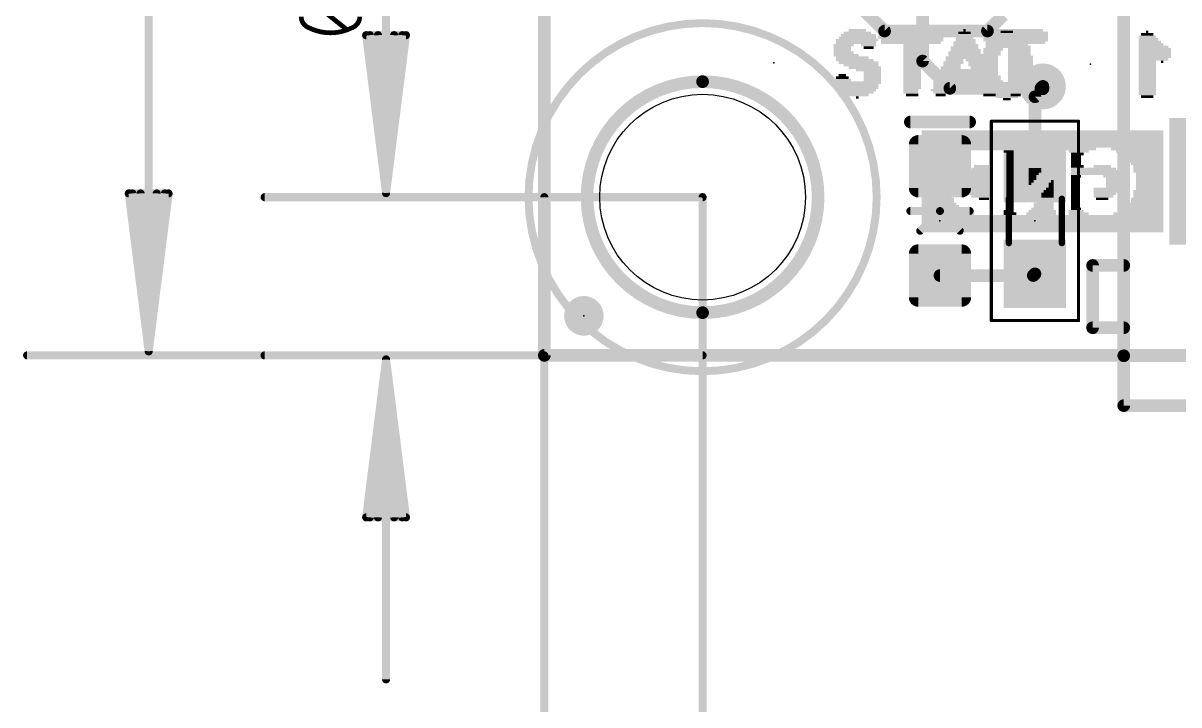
# Model space of a CAD drawing. Extents: x -28.1 to 58.5, y -25.8 to 33.8.
# Drawn here: x -8.37 to 10.18, y -5.61 to 5.33 of the extents above; entities that cross this region are included whole.
import ezdxf

# ---------------------------------------------------------------- set-up
doc = ezdxf.new("R2010")
doc.units = 0
for name, color, linetype in [('1', 12, 'CONTINUOUS'), ('16', 132, 'CONTINUOUS'), ('17', 110, 'CONTINUOUS'), ('18', 110, 'CONTINUOUS'), ('20', 31, 'CONTINUOUS'), ('21', 253, 'CONTINUOUS'), ('22', 253, 'CONTINUOUS'), ('23', 53, 'CONTINUOUS'), ('24', 53, 'CONTINUOUS'), ('39', 12, 'CONTINUOUS'), ('41', 12, 'CONTINUOUS'), ('42', 132, 'CONTINUOUS'), ('47', 253, 'CONTINUOUS'), ('51', 253, 'CONTINUOUS')]:
    doc.layers.add(name, color=color, linetype=linetype)

# ---------------------------------------------------------------- blocks, each defined once
blk = doc.blocks.new('RECT160000X160000R30')
at = {"const_width": 0.15}
blk.add_lwpolyline([(0.425, -0.35), (0.425, 0.35, 0.4142), (0.35, 0.425), (-0.35, 0.425, 0.4142), (-0.425, 0.35), (-0.425, -0.35, 0.4142), (-0.35, -0.425), (0.35, -0.425, 0.4142)], format="xyb", close=True, dxfattribs=at)
blk.add_solid([(-0.3754, -0.3754), (0.3754, -0.3754), (-0.3754, 0.3754), (0.3754, 0.3754)])
blk = doc.blocks.new('PIE')
at = {"const_width": 0.5}
blk.add_lwpolyline([(0, -0.25, 1), (0, 0.25, 1), (0, -0.25)], format="xyb", dxfattribs=at)
blk = doc.blocks.new('SQUAREP')
blk.add_solid([(-0.5, -0.5), (0.5, -0.5), (-0.5, 0.5), (0.5, 0.5)])
blk = doc.blocks.new('RECT')
blk.add_solid([(-0.5, -0.5), (0.5, -0.5), (-0.5, 0.5), (0.5, 0.5)])
blk = doc.blocks.new('ROUNDV')
at = {"const_width": 0.5}
blk.add_lwpolyline([(0, -0.25, 1), (0, 0.25, 1), (0, -0.25)], format="xyb", dxfattribs=at)

msp = doc.modelspace()

# ---------------------------------------------------------------- linework, layer by layer
at = {"layer": '1', "const_width": 0.2032}
for points in [[(0, 0), (0, 25.4)], [(4.572, 6.096), (5.461, 5.207)], [(7.112, 5.207), (7.366, 5.461)], [(5.461, 5.207), (7.112, 5.207)], [(8.001, 4.279), (7.874, 4.152)], [(8.001, 4.318), (8.001, 4.279)], [(7.874, 4.152), (7.874, 3.009)], [(6.35, 1.282), (7.847, 1.282)], [(7.847, 1.282), (7.874, 1.309)], [(25.4, 0), (0, 0)]]:
    msp.add_lwpolyline(points, dxfattribs=at)
at = {"layer": '1', "const_width": 0.1016}
for points in [[(5.461, 5.2578, 1), (5.461, 5.1562)], [(5.4251, 5.1711, 1), (5.4969, 5.2429)], [(7.0761, 5.2429, 1), (7.1479, 5.1711)], [(7.112, 5.1562, 1), (7.112, 5.2578)], [(8.0518, 4.318, 1), (7.9502, 4.318)], [(7.9502, 4.279, 1), (8.0518, 4.279)], [(8.0369, 4.2431, 1), (7.9651, 4.3149)], [(7.9248, 4.152, 1), (7.8232, 4.152)], [(7.8381, 4.1879, 1), (7.9099, 4.1161)], [(7.8232, 3.009, 1), (7.9248, 3.009)], [(6.35, 1.3328, 1), (6.35, 1.2312)], [(7.8111, 1.3179, 1), (7.8829, 1.2461)], [(7.9099, 1.2731, 1), (7.8381, 1.3449)], [(7.847, 1.2312, 1), (7.847, 1.3328)], [(0, 0.0508, 1), (0, -0.0508)], [(-0.0508, 0, 1), (0.0508, 0)]]:
    msp.add_lwpolyline(points, format="xyb", dxfattribs=at)
at = {"layer": '16', "const_width": 0.2032}
for points in [[(0, 25.4), (0, 0)], [(6.0706, 7.2136), (6.0706, 4.7244)], [(6.0706, 4.7244), (6.5079, 4.2871)], [(6.5079, 4.2871), (7.9701, 4.2871)], [(8.001, 4.318), (7.9701, 4.2871)], [(0, 0), (25.4, 0)]]:
    msp.add_lwpolyline(points, dxfattribs=at)
at = {"layer": '16', "const_width": 0.1016}
for points in [[(6.1065, 4.7603, 1), (6.0347, 4.6885)], [(6.0198, 4.7244, 1), (6.1214, 4.7244)], [(6.5079, 4.3379, 1), (6.5079, 4.2363)], [(6.472, 4.2512, 1), (6.5438, 4.323)], [(7.9342, 4.323, 1), (8.006, 4.2512)], [(8.0369, 4.2821, 1), (7.9651, 4.3539)], [(7.9701, 4.2363, 1), (7.9701, 4.3379)], [(0, 0.0508, 1), (0, -0.0508)], [(-0.0508, 0, 1), (0.0508, 0)]]:
    msp.add_lwpolyline(points, format="xyb", dxfattribs=at)
at = {"layer": '20', "const_width": 0.2032}
for points in [[(0, 25.4), (0, 0)], [(0, 0), (25.4, 0)]]:
    msp.add_lwpolyline(points, dxfattribs=at)
at = {"layer": '20', "const_width": 0.1016}
for points in [[(0, 0.0508, 1), (0, -0.0508)], [(-0.0508, 0, 1), (0.0508, 0)]]:
    msp.add_lwpolyline(points, format="xyb", dxfattribs=at)
at = {"layer": '20'}
msp.add_circle((2.54, 2.54), 1.651, dxfattribs=at)
at = {"layer": '21', "const_width": 0.2032}
for points in [[(9.299, -0.006), (9.299, 6.194)], [(5.8738, 3.7465), (6.8262, 3.7465)], [(9.299, -0.806), (9.299, -0.006)], [(16.299, -0.006), (9.299, -0.006)], [(16.299, -0.806), (9.299, -0.806)]]:
    msp.add_lwpolyline(points, dxfattribs=at)
at = {"layer": '21', "const_width": 0.1016}
for points in [[(5.8738, 3.7973, 1), (5.8738, 3.6957)], [(6.8262, 3.6957, 1), (6.8262, 3.7973)], [(9.3498, -0.006, 1), (9.2482, -0.006)], [(9.299, 0.0448, 1), (9.299, -0.0568)], [(9.2482, -0.006, 1), (9.3498, -0.006)], [(9.299, -0.7552, 1), (9.299, -0.8568)], [(9.2482, -0.806, 1), (9.3498, -0.806)]]:
    msp.add_lwpolyline(points, format="xyb", dxfattribs=at)
at = {"layer": '23'}
for p in [(3.683, 4.699), (2.54, 2.54), (6.35, 2.159), (7.874, 2.159), (0.635, 0.635)]:
    msp.add_point(p, dxfattribs=at)
at = {"layer": '24'}
for p in [(8.763, 4.6736), (0.635, 0.635)]:
    msp.add_point(p, dxfattribs=at)
at = {"layer": '39'}
for points, const_width in [([(2.54, -0.254, 1), (2.54, 5.334, 1), (2.54, -0.254)], 0.127), ([(7.1867, 3.759, 1), (7.1613, 3.759)], 0.0254), ([(7.174, 3.7717, 1), (7.174, 3.7463)], 0.0254), ([(8.5867, 3.759, 1), (8.5613, 3.759)], 0.0254), ([(8.574, 3.7463, 1), (8.574, 3.7717)], 0.0254), ([(7.174, 0.5717, 1), (7.174, 0.5463)], 0.0254), ([(7.1613, 0.559, 1), (7.1867, 0.559)], 0.0254), ([(8.5613, 0.559, 1), (8.5867, 0.559)], 0.0254), ([(8.574, 0.5463, 1), (8.574, 0.5717)], 0.0254)]:
    msp.add_lwpolyline(points, format="xyb", dxfattribs=dict(at, const_width=const_width))
at = {"layer": '39', "const_width": 0.0508}
for points in [[(7.174, 0.559), (7.174, 3.759)], [(7.174, 3.759), (8.574, 3.759)], [(8.574, 3.759), (8.574, 0.559)], [(8.574, 0.559), (7.174, 0.559)]]:
    msp.add_lwpolyline(points, dxfattribs=at)
at = {"layer": '41'}
for points, const_width in [([(2.54, 4.3942, 1), (2.54, 0.6858)], 0.2032), ([(2.54, 0.6858, 1), (2.54, 4.3942)], 0.2032), ([(2.54, 4.445, 1), (2.54, 4.3434)], 0.1016), ([(2.54, 4.3434, 1), (2.54, 4.445)], 0.1016), ([(2.54, 0.7366, 1), (2.54, 0.635)], 0.1016), ([(2.54, 0.635, 1), (2.54, 0.7366)], 0.1016)]:
    msp.add_lwpolyline(points, format="xyb", dxfattribs=dict(at, const_width=const_width))
at = {"layer": '42'}
for points, const_width in [([(2.54, 4.3942, 1), (2.54, 0.6858)], 0.2032), ([(2.54, 0.6858, 1), (2.54, 4.3942)], 0.2032), ([(2.54, 4.445, 1), (2.54, 4.3434)], 0.1016), ([(2.54, 4.3434, 1), (2.54, 4.445)], 0.1016), ([(2.54, 0.7366, 1), (2.54, 0.635)], 0.1016), ([(2.54, 0.635, 1), (2.54, 0.7366)], 0.1016)]:
    msp.add_lwpolyline(points, format="xyb", dxfattribs=dict(at, const_width=const_width))
at = {"layer": '47'}
for points, const_width in [([(-6.35, 0.065), (-6.35, 25.335)], 0.13), ([(-2.54, 2.605), (-2.54, 7.9784)], 0.13), ([(-3.1709, 5.2303), (-3.6931, 5.648)], 0.0762), ([(-2.54, 2.605), (-2.8592, 5.14)], 0.13), ([(-2.8592, 5.14), (-2.2208, 5.14)], 0.13), ([(-2.54, 2.605), (-2.8, 5.14)], 0.13), ([(-2.54, 2.605), (-2.67, 5.14)], 0.13), ([(-2.2208, 5.14), (-2.54, 2.605)], 0.13), ([(-2.41, 5.14), (-2.54, 2.605)], 0.13), ([(-2.28, 5.14), (-2.54, 2.605)], 0.13), ([(-6.35, 0.065), (-6.6692, 2.6)], 0.13), ([(-6.6692, 2.6), (-6.0308, 2.6)], 0.13), ([(-6.35, 0.065), (-6.61, 2.6)], 0.13), ([(-6.35, 0.065), (-6.48, 2.6)], 0.13), ([(-6.0308, 2.6), (-6.35, 0.065)], 0.13), ([(-6.22, 2.6), (-6.35, 0.065)], 0.13), ([(-6.09, 2.6), (-6.35, 0.065)], 0.13), ([(2.54, 2.54), (-4.49, 2.54)], 0.13), ([(0, 2.54), (0, -9.57)], 0.13), ([(2.54, 2.54), (2.54, -9.57)], 0.13), ([(0, 0), (-8.3, 0)], 0.13), ([(2.54, 0), (-4.49, 0)], 0.13), ([(-2.54, -0.065), (-2.8592, -2.6)], 0.13), ([(-2.54, -0.065), (-2.8, -2.6)], 0.13), ([(-2.54, -0.065), (-2.67, -2.6)], 0.13), ([(-2.54, -0.065), (-2.54, -5.2)], 0.13), ([(-2.2208, -2.6), (-2.54, -0.065)], 0.13), ([(-2.41, -2.6), (-2.54, -0.065)], 0.13), ([(-2.28, -2.6), (-2.54, -0.065)], 0.13), ([(0, 0), (0, -13.38)], 0.13), ([(-2.8592, -2.6), (-2.2208, -2.6)], 0.13)]:
    msp.add_lwpolyline(points, dxfattribs=dict(at, const_width=const_width))
for points, const_width in [([(-3.9019, 5.4392, 0.3205), (-3.7714, 5.2564)], 0.0762), ([(-3.0926, 5.2564, 0.3205), (-2.9621, 5.4392)], 0.0762), ([(-3.7714, 5.2564, 0.1139), (-3.432, 5.1781)], 0.0762), ([(-3.763, 5.2735, 1), (-3.7797, 5.2393)], 0.0381), ([(-3.7776, 5.2384, 1), (-3.7652, 5.2744)], 0.0381), ([(-3.432, 5.1781, 0.1139), (-3.0926, 5.2564)], 0.0762), ([(-3.432, 5.1971, 1), (-3.432, 5.1591)], 0.0381), ([(-3.432, 5.1591, 1), (-3.432, 5.1971)], 0.0381), ([(-3.1828, 5.2154, 1), (-3.159, 5.2452)], 0.0381), ([(-3.0988, 5.2744, 1), (-3.0864, 5.2384)], 0.0381), ([(-3.0843, 5.2393, 1), (-3.101, 5.2735)], 0.0381), ([(-2.827, 5.1441, 1), (-2.8915, 5.1359)], 0.065), ([(-2.8592, 5.1725, 1), (-2.8592, 5.1075)], 0.065), ([(-2.7677, 5.1433, 1), (-2.8323, 5.1367)], 0.065), ([(-2.6375, 5.1417, 1), (-2.7025, 5.1383)], 0.065), ([(-2.3775, 5.1383, 1), (-2.4425, 5.1417)], 0.065), ([(-2.2477, 5.1367, 1), (-2.3123, 5.1433)], 0.065), ([(-2.1885, 5.1359, 1), (-2.253, 5.1441)], 0.065), ([(-2.2208, 5.1075, 1), (-2.2208, 5.1725)], 0.065), ([(-6.637, 2.6041, 1), (-6.7015, 2.5959)], 0.065), ([(-6.6692, 2.6325, 1), (-6.6692, 2.5675)], 0.065), ([(-6.5777, 2.6033, 1), (-6.6423, 2.5967)], 0.065), ([(-6.4475, 2.6017, 1), (-6.5125, 2.5983)], 0.065), ([(-6.1875, 2.5983, 1), (-6.2525, 2.6017)], 0.065), ([(-6.0577, 2.5967, 1), (-6.1223, 2.6033)], 0.065), ([(-5.9985, 2.5959, 1), (-6.063, 2.6041)], 0.065), ([(-6.0308, 2.5675, 1), (-6.0308, 2.6325)], 0.065), ([(-4.49, 2.5725, 1), (-4.49, 2.5075)], 0.065), ([(-2.5722, 2.6091, 1), (-2.5078, 2.6009)], 0.065), ([(-2.5723, 2.6083, 1), (-2.5077, 2.6017)], 0.065), ([(-2.5725, 2.6033, 1), (-2.5075, 2.6067)], 0.065), ([(-2.5725, 2.6067, 1), (-2.5075, 2.6033)], 0.065), ([(-2.5725, 2.605, 1), (-2.5075, 2.605)], 0.065), ([(-2.5723, 2.6017, 1), (-2.5077, 2.6083)], 0.065), ([(-2.5722, 2.6009, 1), (-2.5078, 2.6091)], 0.065), ([(0.0325, 2.54, 1), (-0.0325, 2.54)], 0.065), ([(2.5725, 2.54, 1), (2.5075, 2.54)], 0.065), ([(2.54, 2.5075, 1), (2.54, 2.5725)], 0.065), ([(-8.3, 0.0325, 1), (-8.3, -0.0325)], 0.065), ([(-6.3822, 0.0691, 1), (-6.3178, 0.0609)], 0.065), ([(-6.3823, 0.0683, 1), (-6.3177, 0.0617)], 0.065), ([(-6.3825, 0.0633, 1), (-6.3175, 0.0667)], 0.065), ([(-6.3825, 0.0667, 1), (-6.3175, 0.0633)], 0.065), ([(-6.3825, 0.065, 1), (-6.3175, 0.065)], 0.065), ([(-6.3823, 0.0617, 1), (-6.3177, 0.0683)], 0.065), ([(-6.3822, 0.0609, 1), (-6.3178, 0.0691)], 0.065), ([(-4.49, 0.0325, 1), (-4.49, -0.0325)], 0.065), ([(-2.5075, -0.0667, 1), (-2.5725, -0.0633)], 0.065), ([(-2.5075, -0.0633, 1), (-2.5725, -0.0667)], 0.065), ([(0.0325, 0, 1), (-0.0325, 0)], 0.065), ([(0, -0.0325, 1), (0, 0.0325)], 0.065), ([(2.54, -0.0325, 1), (2.54, 0.0325)], 0.065), ([(-2.5075, -0.065, 1), (-2.5725, -0.065)], 0.065), ([(-2.5078, -0.0609, 1), (-2.5722, -0.0691)], 0.065), ([(-2.5077, -0.0617, 1), (-2.5723, -0.0683)], 0.065), ([(-2.5077, -0.0683, 1), (-2.5723, -0.0617)], 0.065), ([(-2.5078, -0.0691, 1), (-2.5722, -0.0609)], 0.065), ([(-2.8915, -2.5959, 1), (-2.827, -2.6041)], 0.065), ([(-2.8592, -2.5675, 1), (-2.8592, -2.6325)], 0.065), ([(-2.8323, -2.5967, 1), (-2.7677, -2.6033)], 0.065), ([(-2.7025, -2.5983, 1), (-2.6375, -2.6017)], 0.065), ([(-2.4425, -2.6017, 1), (-2.3775, -2.5983)], 0.065), ([(-2.3123, -2.6033, 1), (-2.2477, -2.5967)], 0.065), ([(-2.253, -2.6041, 1), (-2.1885, -2.5959)], 0.065), ([(-2.2208, -2.6325, 1), (-2.2208, -2.5675)], 0.065), ([(-2.5725, -5.2, 1), (-2.5075, -5.2)], 0.065)]:
    msp.add_lwpolyline(points, format="xyb", dxfattribs=dict(at, const_width=const_width))
at = {"layer": '51'}
for points, const_width in [([(7.455, 2.515), (7.455, 1.803)], 0.1016), ([(8.306, 2.515), (8.306, 1.803)], 0.1016), ([(5.8738, 2.3178), (6.35, 2.3178)], 0.127), ([(6.35, 2.3178), (6.0325, 2.0003)], 0.127), ([(6.35, 2.3178), (6.8262, 2.3178)], 0.127), ([(6.35, 2.3178), (6.6675, 2.0003)], 0.127), ([(9.299, 1.444), (8.799, 1.444)], 0.2032), ([(8.799, 1.444), (8.799, 0.444)], 0.2032), ([(8.799, 0.444), (9.299, 0.444)], 0.2032)]:
    msp.add_lwpolyline(points, dxfattribs=dict(at, const_width=const_width))
for points, const_width in [([(7.4804, 2.515, 1), (7.4296, 2.515)], 0.0508), ([(8.3314, 2.515, 1), (8.2806, 2.515)], 0.0508), ([(5.8738, 2.3495, 1), (5.8738, 2.286)], 0.0635), ([(6.35, 2.3495, 1), (6.35, 2.286)], 0.0635), ([(6.3725, 2.3402, 1), (6.3275, 2.2953)], 0.0635), ([(6.3725, 2.2953, 1), (6.3275, 2.3402)], 0.0635), ([(6.35, 2.286, 1), (6.35, 2.3495)], 0.0635), ([(6.8262, 2.286, 1), (6.8262, 2.3495)], 0.0635), ([(6.01, 2.0227, 1), (6.055, 1.9778)], 0.0635), ([(6.645, 1.9778, 1), (6.69, 2.0227)], 0.0635), ([(7.4296, 1.803, 1), (7.4804, 1.803)], 0.0508), ([(8.2806, 1.803, 1), (8.3314, 1.803)], 0.0508), ([(8.799, 1.4948, 1), (8.799, 1.3932)], 0.1016), ([(8.8498, 1.444, 1), (8.7482, 1.444)], 0.1016), ([(9.299, 1.3932, 1), (9.299, 1.4948)], 0.1016), ([(8.799, 0.4948, 1), (8.799, 0.3932)], 0.1016), ([(8.7482, 0.444, 1), (8.8498, 0.444)], 0.1016), ([(9.299, 0.3932, 1), (9.299, 0.4948)], 0.1016)]:
    msp.add_lwpolyline(points, format="xyb", dxfattribs=dict(at, const_width=const_width))

# ---------------------------------------------------------------- block references
at = {"layer": '1'}
for p in [(6.35, 3.036), (6.35, 1.282)]:
    msp.add_blockref('RECT160000X160000R30', p, dxfattribs=at)
at = {"layer": '1', "xscale": 1.1, "rotation": 270}
for p in [(7.874, 3.009), (7.874, 1.309)]:
    msp.add_blockref('RECT', p, dxfattribs=at)
at = {"layer": '1', "xscale": 0.635, "yscale": 0.635}
msp.add_blockref('PIE', (0.635, 0.635), dxfattribs=at)
at = {"layer": '16', "xscale": 0.635, "yscale": 0.635}
msp.add_blockref('PIE', (0.635, 0.635), dxfattribs=at)
at = {"layer": '17', "xscale": 2.032, "yscale": 2.032}
msp.add_blockref('SQUAREP', (11.049, 2.794), dxfattribs=at)
msp.add_blockref('SQUAREP', (11.049, 2.794), dxfattribs=at)
at = {"layer": '18', "xscale": 0.7366, "yscale": 0.7366}
msp.add_blockref('ROUNDV', (8.001, 4.318), dxfattribs=at)
msp.add_blockref('ROUNDV', (8.001, 4.318), dxfattribs=at)
at = {"layer": '21', "yscale": 0.04}
for p, xscale in [((5.023, 5.179), 0.44), ((5.023, 5.219), 0.28), ((5.883, 5.219), 0.88), ((6.743, 5.179), 0.2), ((6.743, 5.219), 0.04), ((7.563, 5.179), 1.04), ((7.563, 5.219), 0.88), ((5.023, 5.059), 0.68), ((5.003, 5.019), 0.64), ((5.023, 5.099), 0.6), ((5.043, 5.139), 0.56), ((5.883, 5.139), 1.04), ((5.883, 5.099), 1.04), ((5.883, 5.019), 0.96), ((6.743, 5.019), 0.36), ((6.743, 5.099), 0.28), ((6.763, 5.059), 0.32), ((6.763, 5.139), 0.24), ((7.563, 5.139), 1.04), ((7.563, 5.099), 1.04), ((7.563, 5.059), 1.04), ((7.563, 5.019), 0.96), ((4.803, 4.979), 0.32), ((4.783, 4.939), 0.28), ((4.783, 4.899), 0.28), ((4.803, 4.859), 0.32), ((4.843, 4.819), 0.4), ((5.203, 4.979), 0.24), ((5.203, 4.939), 0.16), ((5.903, 4.979), 0.28), ((5.903, 4.939), 0.28), ((5.903, 4.899), 0.28), ((5.903, 4.859), 0.28), ((5.903, 4.819), 0.28), ((6.743, 4.859), 0.52), ((6.763, 4.819), 0.56), ((6.743, 4.939), 0.44), ((6.763, 4.899), 0.48), ((6.763, 4.979), 0.4), ((7.563, 4.979), 0.24), ((7.563, 4.939), 0.24), ((7.563, 4.899), 0.24), ((7.563, 4.859), 0.24), ((7.563, 4.819), 0.24), ((4.943, 4.779), 0.52), ((4.983, 4.739), 0.6), ((5.043, 4.699), 0.64), ((5.083, 4.659), 0.56), ((5.143, 4.619), 0.52), ((5.903, 4.779), 0.28), ((5.903, 4.739), 0.28), ((5.903, 4.699), 0.28), ((5.903, 4.659), 0.28), ((5.903, 4.619), 0.28), ((6.523, 4.619), 0.32), ((6.563, 4.699), 0.32), ((6.543, 4.659), 0.28), ((6.743, 4.779), 0.6), ((6.583, 4.739), 0.28), ((6.923, 4.739), 0.32), ((6.943, 4.699), 0.28), ((6.963, 4.659), 0.32), ((6.983, 4.619), 0.28), ((7.563, 4.779), 0.24), ((7.563, 4.739), 0.24), ((7.563, 4.699), 0.24), ((7.563, 4.659), 0.24), ((7.563, 4.619), 0.24), ((4.783, 4.459), 0.2), ((4.783, 4.499), 0.12), ((5.203, 4.579), 0.4), ((5.263, 4.539), 0.28), ((5.263, 4.499), 0.28), ((5.263, 4.459), 0.28), ((5.903, 4.579), 0.28), ((5.903, 4.539), 0.28), ((5.903, 4.499), 0.28), ((5.903, 4.459), 0.28), ((6.743, 4.459), 0.92), ((6.743, 4.539), 0.84), ((6.763, 4.499), 0.88), ((6.763, 4.579), 0.8), ((7.563, 4.579), 0.24), ((7.563, 4.539), 0.24), ((7.563, 4.499), 0.24), ((7.563, 4.459), 0.24), ((4.783, 4.419), 0.28), ((5.023, 4.379), 0.76), ((5.003, 4.339), 0.72), ((5.023, 4.299), 0.68), ((5.023, 4.259), 0.6), ((5.263, 4.419), 0.28), ((5.903, 4.419), 0.28), ((5.903, 4.379), 0.28), ((5.903, 4.339), 0.28), ((5.903, 4.299), 0.28), ((5.883, 4.259), 0.24), ((6.343, 4.259), 0.28), ((6.383, 4.339), 0.28), ((6.383, 4.299), 0.28), ((6.763, 4.419), 0.96), ((7.123, 4.339), 0.32), ((7.143, 4.299), 0.28), ((7.143, 4.259), 0.28), ((7.563, 4.419), 0.24), ((7.563, 4.379), 0.24), ((7.563, 4.339), 0.24), ((7.563, 4.299), 0.24), ((7.563, 4.259), 0.24), ((5.023, 4.219), 0.52), ((5.023, 4.179), 0.36), ((5.023, 4.139), 0.04), ((5.883, 4.219), 0.24), ((5.903, 4.179), 0.2), ((6.363, 4.219), 0.24), ((6.363, 4.179), 0.16), ((7.163, 4.219), 0.24), ((7.143, 4.179), 0.2), ((7.563, 4.219), 0.24), ((7.563, 4.179), 0.16)]:
    msp.add_blockref('RECT', p, dxfattribs=dict(at, xscale=xscale))
for p in [(5.903, 5.179), (5.903, 5.059), (6.743, 4.379)]:
    msp.add_blockref('RECT', p, dxfattribs=at)
at = {"layer": '22', "yscale": 0.04, "rotation": 180}
for p, xscale in [((7.423, 5.1936), 0.2), ((9.676, 5.1936), 0.04), ((7.423, 4.9936), 0.68), ((7.423, 5.0736), 0.6), ((7.443, 5.0336), 0.64), ((7.423, 5.1136), 0.52), ((7.423, 5.1536), 0.44), ((9.676, 5.1136), 0.28), ((9.696, 5.0736), 0.32), ((9.716, 5.0336), 0.36), ((9.736, 4.9936), 0.4), ((9.676, 5.1536), 0.2), ((7.203, 4.9136), 0.32), ((7.183, 4.8736), 0.28), ((7.183, 4.8336), 0.28), ((7.443, 4.9536), 0.72), ((7.643, 4.9136), 0.32), ((7.663, 4.8736), 0.28), ((7.683, 4.8336), 0.24), ((9.776, 4.9536), 0.48), ((9.796, 4.9136), 0.52), ((9.796, 4.8736), 0.52), ((9.796, 4.8336), 0.52), ((7.143, 4.7536), 0.28), ((7.143, 4.7136), 0.28), ((7.143, 4.6736), 0.28), ((7.143, 4.6336), 0.28), ((7.163, 4.7936), 0.24), ((7.703, 4.7936), 0.28), ((7.703, 4.7536), 0.28), ((7.703, 4.7136), 0.28), ((7.703, 4.6736), 0.28), ((7.703, 4.6336), 0.28), ((9.796, 4.7936), 0.52), ((9.776, 4.7536), 0.48), ((9.676, 4.7136), 0.28), ((9.676, 4.6736), 0.28), ((9.676, 4.6336), 0.28), ((9.916, 4.7136), 0.04), ((7.143, 4.5936), 0.28), ((7.143, 4.5536), 0.28), ((7.163, 4.5136), 0.24), ((7.183, 4.4736), 0.28), ((7.183, 4.4336), 0.28), ((7.663, 4.4736), 0.28), ((7.663, 4.4336), 0.28), ((7.703, 4.5936), 0.28), ((7.703, 4.5536), 0.28), ((7.703, 4.5136), 0.28), ((9.676, 4.5936), 0.28), ((9.676, 4.5536), 0.28), ((9.676, 4.5136), 0.28), ((9.676, 4.4736), 0.28), ((9.676, 4.4336), 0.28), ((7.203, 4.3936), 0.32), ((7.423, 4.3536), 0.68), ((7.423, 4.3136), 0.68), ((7.423, 4.2736), 0.6), ((7.643, 4.3936), 0.32), ((9.676, 4.3936), 0.28), ((9.676, 4.3536), 0.28), ((9.676, 4.3136), 0.28), ((9.676, 4.2736), 0.28), ((7.423, 4.2336), 0.6), ((7.423, 4.1936), 0.52), ((7.423, 4.1536), 0.36), ((7.423, 4.1136), 0.12), ((9.676, 4.2336), 0.28), ((9.676, 4.1936), 0.28), ((9.676, 4.1536), 0.2), ((7.994, 3.594), 3.88), ((7.994, 3.554), 3.88), ((7.994, 3.514), 3.88), ((7.994, 3.474), 3.88), ((7.994, 3.434), 3.88), ((7.994, 3.394), 3.88), ((7.994, 3.354), 3.88), ((7.454, 3.314), 2.8), ((6.434, 3.274), 0.76), ((6.394, 3.234), 0.68), ((6.374, 3.194), 0.64), ((6.354, 3.154), 0.6), ((7.454, 3.274), 0.16), ((7.474, 3.234), 0.12), ((7.474, 3.194), 0.12), ((7.474, 3.154), 0.12), ((7.974, 3.274), 0.48), ((7.974, 3.234), 0.4), ((7.954, 3.194), 0.36), ((7.954, 3.154), 0.36), ((8.574, 3.274), 0.32), ((8.554, 3.234), 0.2), ((8.534, 3.194), 0.16), ((8.534, 3.154), 0.16), ((9.514, 3.314), 0.84), ((9.554, 3.274), 0.76), ((9.594, 3.234), 0.68), ((9.614, 3.194), 0.64), ((9.654, 3.154), 0.56), ((6.334, 3.114), 0.56), ((6.314, 3.074), 0.52), ((6.294, 3.034), 0.48), ((6.294, 2.994), 0.48), ((6.274, 2.954), 0.44), ((6.974, 2.954), 0.32), ((6.994, 2.994), 0.28), ((7.014, 3.034), 0.24), ((7.474, 3.114), 0.12), ((7.474, 3.074), 0.12), ((7.474, 3.034), 0.12), ((7.474, 2.994), 0.12), ((7.474, 2.954), 0.12), ((7.934, 3.114), 0.32), ((7.914, 3.074), 0.28), ((7.894, 3.034), 0.24), ((7.894, 2.994), 0.24), ((7.874, 2.954), 0.2), ((8.534, 3.114), 0.16), ((8.534, 3.074), 0.16), ((8.554, 3.034), 0.2), ((8.814, 2.994), 0.72), ((8.834, 2.954), 0.76), ((8.954, 3.034), 0.28), ((9.654, 3.114), 0.56), ((9.674, 3.074), 0.52), ((9.694, 3.034), 0.48), ((9.694, 2.994), 0.48), ((9.694, 2.954), 0.48), ((6.274, 2.914), 0.44), ((6.274, 2.874), 0.44), ((6.274, 2.834), 0.44), ((6.274, 2.794), 0.44), ((6.934, 2.874), 0.4), ((6.934, 2.834), 0.4), ((6.934, 2.794), 0.4), ((6.954, 2.914), 0.36), ((7.474, 2.914), 0.12), ((7.474, 2.874), 0.12), ((7.474, 2.834), 0.12), ((7.474, 2.794), 0.12), ((7.854, 2.914), 0.16), ((7.834, 2.874), 0.12), ((7.834, 2.834), 0.12), ((7.814, 2.794), 0.08), ((8.154, 2.794), 0.04), ((8.834, 2.914), 0.76), ((8.534, 2.874), 0.16), ((8.514, 2.834), 0.12), ((8.514, 2.794), 0.12), ((9.114, 2.874), 0.28), ((9.134, 2.834), 0.24), ((9.134, 2.794), 0.24), ((9.714, 2.914), 0.44), ((9.714, 2.874), 0.44), ((9.714, 2.834), 0.44), ((9.714, 2.794), 0.44), ((6.274, 2.754), 0.44), ((6.274, 2.714), 0.44), ((6.274, 2.674), 0.44), ((6.274, 2.634), 0.44), ((6.294, 2.594), 0.48), ((6.934, 2.754), 0.4), ((6.934, 2.714), 0.4), ((6.954, 2.674), 0.36), ((6.954, 2.634), 0.36), ((6.974, 2.594), 0.32), ((7.474, 2.754), 0.12), ((7.474, 2.714), 0.12), ((7.474, 2.674), 0.12), ((7.474, 2.634), 0.12), ((7.474, 2.594), 0.12), ((7.794, 2.754), 0.04), ((8.074, 2.594), 0.2), ((8.094, 2.634), 0.16), ((8.114, 2.674), 0.12), ((8.134, 2.754), 0.08), ((8.134, 2.714), 0.08), ((8.514, 2.754), 0.12), ((8.514, 2.714), 0.12), ((8.514, 2.674), 0.12), ((8.514, 2.634), 0.12), ((8.514, 2.594), 0.12), ((9.014, 2.674), 0.4), ((9.014, 2.634), 0.4), ((8.994, 2.594), 0.36), ((9.134, 2.754), 0.24), ((9.134, 2.714), 0.24), ((9.694, 2.634), 0.48), ((9.694, 2.594), 0.48), ((9.714, 2.754), 0.44), ((9.714, 2.714), 0.44), ((9.714, 2.674), 0.44), ((6.294, 2.554), 0.48), ((6.314, 2.514), 0.52), ((6.314, 2.474), 0.52), ((6.334, 2.434), 0.56), ((6.354, 2.394), 0.6), ((6.994, 2.554), 0.28), ((7.054, 2.514), 0.16), ((7.474, 2.554), 0.12), ((7.474, 2.514), 0.12), ((7.474, 2.474), 0.12), ((7.474, 2.434), 0.12), ((7.474, 2.394), 0.12), ((8.014, 2.434), 0.32), ((8.014, 2.394), 0.32), ((8.034, 2.474), 0.28), ((8.054, 2.514), 0.24), ((8.074, 2.554), 0.2), ((8.514, 2.554), 0.12), ((8.514, 2.514), 0.12), ((8.514, 2.474), 0.12), ((8.514, 2.434), 0.12), ((8.514, 2.394), 0.12), ((8.974, 2.554), 0.32), ((8.954, 2.514), 0.2), ((9.634, 2.394), 0.6), ((9.654, 2.434), 0.56), ((9.674, 2.514), 0.52), ((9.674, 2.474), 0.52), ((9.694, 2.554), 0.48), ((6.374, 2.354), 0.64), ((6.414, 2.314), 0.72), ((6.474, 2.274), 0.84), ((7.994, 2.234), 3.88), ((7.454, 2.314), 0.16), ((7.474, 2.274), 0.2), ((7.474, 2.354), 0.12), ((7.974, 2.274), 0.48), ((7.994, 2.314), 0.44), ((7.994, 2.354), 0.36), ((8.534, 2.314), 0.24), ((8.574, 2.274), 0.32), ((8.534, 2.354), 0.16), ((9.534, 2.274), 0.8), ((9.574, 2.314), 0.72), ((9.614, 2.354), 0.64), ((7.994, 2.194), 3.88), ((7.994, 2.154), 3.88), ((7.994, 2.114), 3.88), ((7.994, 2.074), 3.88), ((7.994, 2.034), 3.88), ((7.994, 1.994), 3.88)]:
    msp.add_blockref('RECT', p, dxfattribs=dict(at, xscale=xscale))
at = {"layer": '51', "xscale": 0.5001, "yscale": 0.95, "rotation": 270}
for p in [(7.8791, 2.7471), (7.8791, 1.5788)]:
    msp.add_blockref('RECT', p, dxfattribs=at)

doc.saveas('drawing.dxf')
